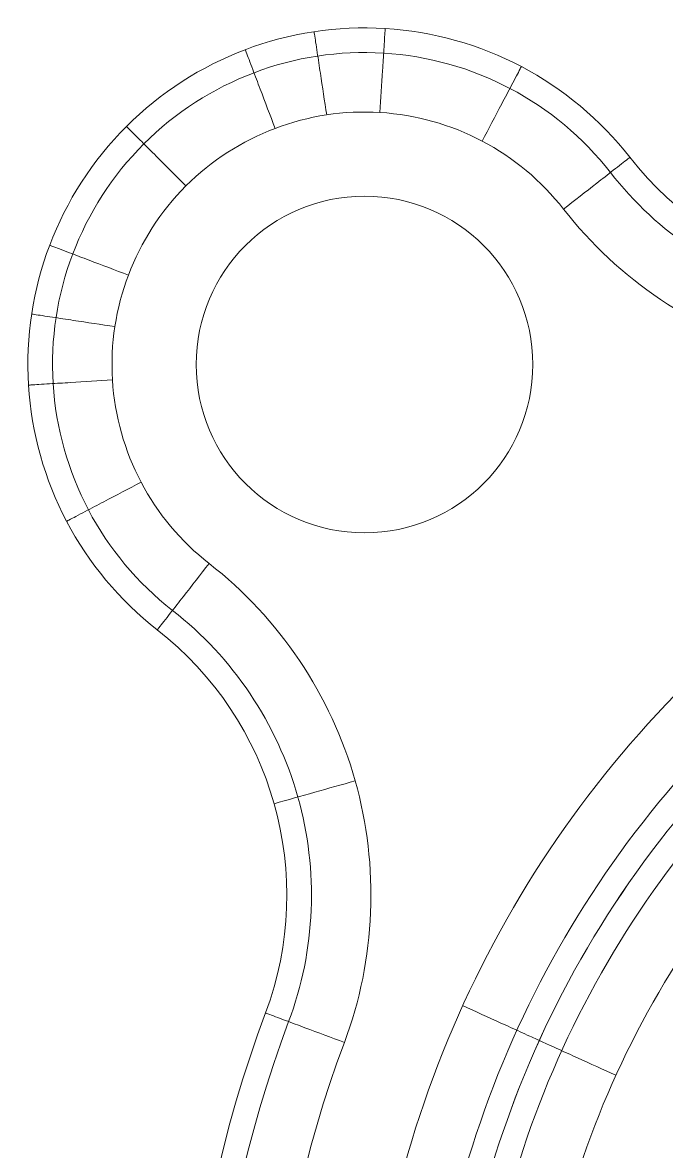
# Model space of a CAD drawing. Header units: inches. Extents: x 25 to 188, y -279 to -12.
# Drawn here: x 114.097 to 115.772, y -217.659 to -214.721 of the extents above; entities that cross this region are included whole.
import ezdxf

# ---------------------------------------------------------------- set-up
doc = ezdxf.new("R2010")
doc.units = ezdxf.units.IN
doc.header["$MEASUREMENT"] = 0
doc.layers.add('back panel', color=7, linetype='Continuous')

# ---------------------------------------------------------------- blocks, each defined once
blk = doc.blocks.new('block 9')
at = {"layer": 'back panel', "color": 7, "lineweight": 18, "true_color": 0xffffff}
for points in [[(115.0404, -214.7367), (115.0404, -214.7367)], [(114.3673, -214.9916), (114.3673, -214.9916)], [(115.6774, -215.072), (115.6774, -215.072)], [(114.9868, -215.1731), (114.9868, -215.1731)], [(114.5487, -215.6112), (114.5487, -215.6112)], [(115.4249, -215.6112), (115.4249, -215.6112)], [(114.1123, -215.6648), (114.1123, -215.6648)], [(114.9868, -216.0493), (114.9868, -216.0493)], [(114.4476, -216.3018), (114.4476, -216.3018)], [(114.7516, -216.7542), (114.7516, -216.7542)], [(114.7292, -217.2989), (114.7292, -217.2989)]]:
    blk.add_lwpolyline(points, dxfattribs=at)
for points, knots in [([(115.6774, -215.072), (115.5229, -214.8741), (115.291, -214.752), (115.0404, -214.7367), (114.7899, -214.7213), (114.5448, -214.8142), (114.3673, -214.9916), (114.1898, -215.1691), (114.0969, -215.4142), (114.1123, -215.6648), (114.1277, -215.9153), (114.2498, -216.1473), (114.4476, -216.3018)], [0, 0, 0, 0, 1, 1, 1, 2, 2, 2, 3, 3, 3, 4, 4, 4, 4]), ([(115.6774, -215.072), (115.5229, -214.8741), (115.291, -214.752), (115.0404, -214.7367), (114.7899, -214.7213), (114.5448, -214.8142), (114.3673, -214.9916), (114.1898, -215.1691), (114.0969, -215.4142), (114.1123, -215.6648), (114.1277, -215.9153), (114.2498, -216.1473), (114.4476, -216.3018)], [0, 0, 0, 0, 1, 1, 1, 2, 2, 2, 3, 3, 3, 4, 4, 4, 4]), ([(114.4476, -216.3018), (114.2498, -216.1473), (114.1277, -215.9153), (114.1123, -215.6648), (114.0969, -215.4142), (114.1898, -215.1691), (114.3673, -214.9916), (114.5448, -214.8142), (114.7899, -214.7213), (115.0404, -214.7367), (115.291, -214.752), (115.5229, -214.8741), (115.6774, -215.072)], [0, 0, 0, 0, 1, 1, 1, 2, 2, 2, 3, 3, 3, 4, 4, 4, 4]), ([(114.8555, -214.7449), (114.8553, -214.7439), (114.8557, -214.746), (114.8558, -214.7465), (114.856, -214.7481), (114.8563, -214.7497), (114.8565, -214.7514), (114.8575, -214.7582), (114.8586, -214.7651), (114.8596, -214.772), (114.861, -214.781), (114.8624, -214.79), (114.8637, -214.7991), (114.8665, -214.8171), (114.8692, -214.8352), (114.8719, -214.8532), (114.8774, -214.8893), (114.8829, -214.9254), (114.8884, -214.9615)], [0, 0, 0, 0, 1, 1, 1, 2, 2, 2, 3, 3, 3, 4, 4, 4, 5, 5, 5, 6, 6, 6, 6]), ([(115.0405, -214.7366), (115.0406, -214.7356), (115.0404, -214.7377), (115.0404, -214.7382), (115.0403, -214.7398), (115.0402, -214.7414), (115.0401, -214.7431), (115.0396, -214.75), (115.0392, -214.757), (115.0388, -214.7639), (115.0382, -214.7731), (115.0377, -214.7822), (115.0371, -214.7913), (115.036, -214.8095), (115.0349, -214.8277), (115.0338, -214.8459), (115.0315, -214.8824), (115.0293, -214.9188), (115.027, -214.9553)], [0, 0, 0, 0, 1, 1, 1, 2, 2, 2, 3, 3, 3, 4, 4, 4, 5, 5, 5, 6, 6, 6, 6]), ([(115.6268, -215.1114), (115.4839, -214.928), (115.2685, -214.8149), (115.0365, -214.8007), (114.8045, -214.7864), (114.577, -214.8726), (114.4126, -215.037), (114.2482, -215.2014), (114.1621, -215.4288), (114.1763, -215.6609), (114.1906, -215.8929), (114.3037, -216.1082), (114.4871, -216.2512)], [0, 0, 0, 0, 1, 1, 1, 2, 2, 2, 3, 3, 3, 4, 4, 4, 4]), ([(114.6765, -214.7918), (114.6768, -214.7923), (114.6768, -214.7928), (114.677, -214.7933), (114.6776, -214.7948), (114.6782, -214.7963), (114.6788, -214.7979), (114.6812, -214.8044), (114.6837, -214.8109), (114.6862, -214.8174), (114.6894, -214.826), (114.6926, -214.8345), (114.6959, -214.843), (114.7023, -214.8601), (114.7088, -214.8772), (114.7153, -214.8942), (114.7282, -214.9284), (114.7411, -214.9625), (114.7541, -214.9967)], [0, 0, 0, 0, 1, 1, 1, 2, 2, 2, 3, 3, 3, 4, 4, 4, 5, 5, 5, 6, 6, 6, 6]), ([(115.395, -214.8359), (115.3948, -214.8357), (115.3948, -214.8361), (115.3948, -214.8361), (115.3946, -214.8365), (115.3944, -214.8369), (115.3942, -214.8372), (115.3935, -214.8387), (115.3927, -214.8401), (115.3919, -214.8416), (115.3887, -214.8477), (115.3855, -214.8539), (115.3822, -214.8601), (115.378, -214.8682), (115.3737, -214.8762), (115.3695, -214.8843), (115.361, -214.9005), (115.3525, -214.9166), (115.3439, -214.9328), (115.3269, -214.9651), (115.3099, -214.9974), (115.2929, -215.0297)], [0, 0, 0, 0, 1, 1, 1, 2, 2, 2, 3, 3, 3, 4, 4, 4, 5, 5, 5, 6, 6, 6, 7, 7, 7, 7]), ([(115.5048, -215.2068), (115.3891, -215.0584), (115.2148, -214.9668), (115.027, -214.9553), (114.8392, -214.9437), (114.6552, -215.0135), (114.5221, -215.1465), (114.3891, -215.2796), (114.3194, -215.4636), (114.3309, -215.6514), (114.3424, -215.8392), (114.434, -216.0134), (114.5824, -216.1291)], [0, 0, 0, 0, 1, 1, 1, 2, 2, 2, 3, 3, 3, 4, 4, 4, 4]), ([(114.3672, -214.9916), (114.3665, -214.9909), (114.368, -214.9923), (114.3684, -214.9927), (114.3695, -214.9939), (114.3707, -214.995), (114.3718, -214.9962), (114.3767, -215.0011), (114.3817, -215.006), (114.3866, -215.011), (114.3931, -215.0174), (114.3995, -215.0239), (114.406, -215.0303), (114.4189, -215.0432), (114.4318, -215.0561), (114.4447, -215.069), (114.4705, -215.0949), (114.4963, -215.1207), (114.5221, -215.1465)], [0, 0, 0, 0, 1, 1, 1, 2, 2, 2, 3, 3, 3, 4, 4, 4, 5, 5, 5, 6, 6, 6, 6]), ([(115.5048, -215.2068), (115.5335, -215.1843), (115.5623, -215.1618), (115.5911, -215.1394), (115.6055, -215.1281), (115.6199, -215.1169), (115.6343, -215.1056), (115.6415, -215.1), (115.6487, -215.0944), (115.6559, -215.0888), (115.6613, -215.0845), (115.6668, -215.0802), (115.6723, -215.076), (115.6736, -215.0749), (115.6749, -215.0739), (115.6762, -215.0729), (115.6766, -215.0726), (115.6782, -215.0713), (115.6774, -215.072)], [0, 0, 0, 0, 1, 1, 1, 2, 2, 2, 3, 3, 3, 4, 4, 4, 5, 5, 5, 6, 6, 6, 6]), ([(116.697, -215.4136), (116.5113, -215.4837), (116.3031, -215.4916), (116.1124, -215.4378), (115.9218, -215.384), (115.7484, -215.2683), (115.6268, -215.1114)], [0, 0, 0, 0, 1, 1, 1, 2, 2, 2, 2]), ([(115.4249, -215.6112), (115.4249, -215.3692), (115.2288, -215.1731), (114.9868, -215.1731), (114.7449, -215.1731), (114.5487, -215.3692), (114.5487, -215.6112), (114.5487, -215.8531), (114.7449, -216.0493), (114.9868, -216.0493), (115.2288, -216.0493), (115.4249, -215.8531), (115.4249, -215.6112)], [0, 0, 0, 0, 1, 1, 1, 2, 2, 2, 3, 3, 3, 4, 4, 4, 4]), ([(115.4249, -215.6112), (115.4249, -215.8531), (115.2288, -216.0493), (114.9868, -216.0493), (114.7449, -216.0493), (114.5487, -215.8531), (114.5487, -215.6112), (114.5487, -215.3692), (114.7449, -215.1731), (114.9868, -215.1731), (115.2288, -215.1731), (115.4249, -215.3692), (115.4249, -215.6112)], [0, 0, 0, 0, 1, 1, 1, 2, 2, 2, 3, 3, 3, 4, 4, 4, 4]), ([(115.4249, -215.6112), (115.4249, -215.3692), (115.2288, -215.1731), (114.9868, -215.1731), (114.7449, -215.1731), (114.5487, -215.3692), (114.5487, -215.6112), (114.5487, -215.8531), (114.7449, -216.0493), (114.9868, -216.0493), (115.2288, -216.0493), (115.4249, -215.8531), (115.4249, -215.6112)], [0, 0, 0, 0, 1, 1, 1, 2, 2, 2, 3, 3, 3, 4, 4, 4, 4]), ([(116.7512, -215.5587), (116.5349, -215.6404), (116.2924, -215.6496), (116.0703, -215.5869), (115.8482, -215.5242), (115.6464, -215.3895), (115.5048, -215.2068)], [0, 0, 0, 0, 1, 1, 1, 2, 2, 2, 2]), ([(114.1675, -215.3008), (114.1676, -215.3006), (114.1677, -215.3009), (114.1677, -215.3009), (114.1682, -215.3011), (114.1685, -215.3012), (114.1689, -215.3014), (114.1705, -215.302), (114.172, -215.3025), (114.1735, -215.3031), (114.18, -215.3056), (114.1865, -215.308), (114.1931, -215.3105), (114.2016, -215.3138), (114.2101, -215.317), (114.2187, -215.3202), (114.2357, -215.3267), (114.2528, -215.3331), (114.2699, -215.3396), (114.304, -215.3525), (114.3381, -215.3655), (114.3723, -215.3784)], [0, 0, 0, 0, 1, 1, 1, 2, 2, 2, 3, 3, 3, 4, 4, 4, 5, 5, 5, 6, 6, 6, 7, 7, 7, 7]), ([(114.1206, -215.4799), (114.1195, -215.4799), (114.1216, -215.48), (114.1221, -215.4801), (114.1238, -215.4804), (114.1254, -215.4806), (114.127, -215.4808), (114.1339, -215.4819), (114.1408, -215.4829), (114.1477, -215.484), (114.1567, -215.4853), (114.1657, -215.4867), (114.1747, -215.4881), (114.1928, -215.4908), (114.2108, -215.4936), (114.2289, -215.4963), (114.265, -215.5018), (114.3011, -215.5072), (114.3371, -215.5127)], [0, 0, 0, 0, 1, 1, 1, 2, 2, 2, 3, 3, 3, 4, 4, 4, 5, 5, 5, 6, 6, 6, 6]), ([(120.6818, -218.4587), (120.6822, -218.8315), (120.6076, -219.2041), (120.4651, -219.5484), (120.3225, -219.893), (120.1115, -220.2085), (119.8478, -220.4722), (119.5842, -220.7359), (119.2687, -220.9469), (118.9241, -221.0895), (118.5797, -221.2319), (118.2071, -221.3063), (117.8343, -221.3063), (117.4616, -221.3063), (117.0889, -221.2319), (116.7446, -221.0895), (116.3999, -220.9469), (116.0845, -220.7359), (115.8208, -220.4722), (115.5572, -220.2085), (115.346, -219.8931), (115.2035, -219.5484), (115.0611, -219.2041), (114.9867, -218.8314), (114.9867, -218.4587), (114.9867, -218.0859), (115.0611, -217.7133), (115.2035, -217.3689), (115.3461, -217.0243), (115.5571, -216.7088), (115.8208, -216.4451), (116.0845, -216.1815), (116.3999, -215.9704), (116.7446, -215.8279), (117.0889, -215.6855), (117.4616, -215.611), (117.8343, -215.611), (118.2071, -215.611), (118.5797, -215.6854), (118.9241, -215.8279), (119.2687, -215.9704), (119.5842, -216.1815), (119.8478, -216.4452), (120.1115, -216.7088), (120.3225, -217.0244), (120.4651, -217.3689), (120.6076, -217.7133), (120.6822, -218.0859), (120.6818, -218.4587)], [0, 0, 0, 0, 1, 1, 1, 2, 2, 2, 3, 3, 3, 4, 4, 4, 5, 5, 5, 6, 6, 6, 7, 7, 7, 8, 8, 8, 9, 9, 9, 10, 10, 10, 11, 11, 11, 12, 12, 12, 13, 13, 13, 14, 14, 14, 15, 15, 15, 16, 16, 16, 16]), ([(114.1123, -215.6648), (114.1113, -215.665), (114.1133, -215.6647), (114.1138, -215.6647), (114.1155, -215.6646), (114.1171, -215.6645), (114.1187, -215.6644), (114.1257, -215.664), (114.1326, -215.6635), (114.1396, -215.6631), (114.1487, -215.6626), (114.1578, -215.662), (114.1669, -215.6615), (114.1851, -215.6603), (114.2034, -215.6592), (114.2216, -215.6581), (114.258, -215.6559), (114.2945, -215.6536), (114.3309, -215.6514)], [0, 0, 0, 0, 1, 1, 1, 2, 2, 2, 3, 3, 3, 4, 4, 4, 5, 5, 5, 6, 6, 6, 6]), ([(120.5269, -218.4587), (120.5273, -218.8112), (120.4568, -219.1636), (120.322, -219.4891), (120.1872, -219.815), (119.9876, -220.1133), (119.7383, -220.3627), (119.489, -220.612), (119.1907, -220.8116), (118.8648, -220.9464), (118.5392, -221.0811), (118.1868, -221.1514), (117.8343, -221.1514), (117.4819, -221.1514), (117.1295, -221.0811), (116.8038, -220.9464), (116.4779, -220.8116), (116.1797, -220.612), (115.9303, -220.3627), (115.681, -220.1133), (115.4814, -219.815), (115.3466, -219.4891), (115.2119, -219.1635), (115.1415, -218.8111), (115.1416, -218.4587), (115.1416, -218.1062), (115.2119, -217.7538), (115.3466, -217.4282), (115.4814, -217.1023), (115.681, -216.804), (115.9303, -216.5547), (116.1796, -216.3054), (116.478, -216.1058), (116.8038, -215.971), (117.1295, -215.8363), (117.4819, -215.7659), (117.8343, -215.7659), (118.1868, -215.7659), (118.5392, -215.8363), (118.8648, -215.971), (119.1907, -216.1058), (119.489, -216.3054), (119.7383, -216.5547), (119.9876, -216.804), (120.1872, -217.1024), (120.322, -217.4282), (120.4568, -217.7538), (120.5273, -218.1061), (120.5269, -218.4587)], [0, 0, 0, 0, 1, 1, 1, 2, 2, 2, 3, 3, 3, 4, 4, 4, 5, 5, 5, 6, 6, 6, 7, 7, 7, 8, 8, 8, 9, 9, 9, 10, 10, 10, 11, 11, 11, 12, 12, 12, 13, 13, 13, 14, 14, 14, 15, 15, 15, 16, 16, 16, 16]), ([(120.4628, -218.4587), (120.4628, -218.7902), (120.4003, -219.118), (120.2782, -219.4262), (120.1461, -219.7601), (119.9469, -220.0633), (119.693, -220.3172), (119.439, -220.5712), (119.1358, -220.7704), (118.8019, -220.9026), (118.4937, -221.0246), (118.1658, -221.0871), (117.8343, -221.0871), (117.5029, -221.0871), (117.175, -221.0246), (116.8668, -220.9026), (116.5329, -220.7704), (116.2297, -220.5713), (115.9758, -220.3173), (115.7218, -220.0634), (115.5226, -219.7602), (115.3904, -219.4262), (115.2684, -219.118), (115.2059, -218.7902), (115.2059, -218.4587), (115.2059, -218.1272), (115.2684, -217.7994), (115.3904, -217.4912), (115.5226, -217.1573), (115.7218, -216.8541), (115.9757, -216.6001), (116.2296, -216.3462), (116.5329, -216.147), (116.8668, -216.0148), (117.175, -215.8927), (117.5028, -215.8302), (117.8343, -215.8302), (118.1658, -215.8302), (118.4936, -215.8927), (118.8018, -216.0148), (119.1357, -216.1469), (119.439, -216.3461), (119.6929, -216.6), (119.9469, -216.854), (120.146, -217.1572), (120.2782, -217.4911), (120.4003, -217.7993), (120.4628, -218.1272), (120.4628, -218.4587)], [0, 0, 0, 0, 1, 1, 1, 2, 2, 2, 3, 3, 3, 4, 4, 4, 5, 5, 5, 6, 6, 6, 7, 7, 7, 8, 8, 8, 9, 9, 9, 10, 10, 10, 11, 11, 11, 12, 12, 12, 13, 13, 13, 14, 14, 14, 15, 15, 15, 16, 16, 16, 16]), ([(120.4628, -218.4587), (120.4628, -218.7902), (120.4003, -219.118), (120.2782, -219.4262), (120.1461, -219.7601), (119.9469, -220.0633), (119.693, -220.3172), (119.439, -220.5712), (119.1358, -220.7704), (118.8019, -220.9026), (118.4937, -221.0246), (118.1658, -221.0871), (117.8343, -221.0871), (117.5029, -221.0871), (117.175, -221.0246), (116.8668, -220.9026), (116.5329, -220.7704), (116.2297, -220.5713), (115.9758, -220.3173), (115.7218, -220.0634), (115.5226, -219.7602), (115.3904, -219.4262), (115.2684, -219.118), (115.2059, -218.7902), (115.2059, -218.4587), (115.2059, -218.1272), (115.2684, -217.7994), (115.3904, -217.4912), (115.5226, -217.1573), (115.7218, -216.8541), (115.9757, -216.6001), (116.2296, -216.3462), (116.5329, -216.147), (116.8668, -216.0148), (117.175, -215.8927), (117.5028, -215.8302), (117.8343, -215.8302), (118.1658, -215.8302), (118.4936, -215.8927), (118.8018, -216.0148), (119.1357, -216.1469), (119.439, -216.3461), (119.6929, -216.6), (119.9469, -216.854), (120.146, -217.1572), (120.2782, -217.4911), (120.4003, -217.7993), (120.4628, -218.1272), (120.4628, -218.4587)], [0, 0, 0, 0, 1, 1, 1, 2, 2, 2, 3, 3, 3, 4, 4, 4, 5, 5, 5, 6, 6, 6, 7, 7, 7, 8, 8, 8, 9, 9, 9, 10, 10, 10, 11, 11, 11, 12, 12, 12, 13, 13, 13, 14, 14, 14, 15, 15, 15, 16, 16, 16, 16]), ([(120.4628, -218.4587), (120.4628, -218.1272), (120.4003, -217.7994), (120.2782, -217.4912), (120.1461, -217.1573), (119.9469, -216.8541), (119.693, -216.6001), (119.439, -216.3462), (119.1358, -216.147), (118.8019, -216.0148), (118.4937, -215.8927), (118.1658, -215.8302), (117.8343, -215.8302), (117.5029, -215.8302), (117.175, -215.8927), (116.8668, -216.0148), (116.5329, -216.1469), (116.2297, -216.3461), (115.9758, -216.6), (115.7218, -216.854), (115.5226, -217.1572), (115.3904, -217.4911), (115.2684, -217.7993), (115.2059, -218.1272), (115.2059, -218.4587), (115.2059, -218.7902), (115.2684, -219.118), (115.3904, -219.4262), (115.5226, -219.7601), (115.7218, -220.0633), (115.9757, -220.3172), (116.2296, -220.5712), (116.5329, -220.7704), (116.8668, -220.9026), (117.175, -221.0246), (117.5028, -221.0871), (117.8343, -221.0871), (118.1658, -221.0871), (118.4936, -221.0246), (118.8018, -220.9026), (119.1357, -220.7704), (119.439, -220.5713), (119.6929, -220.3173), (119.9469, -220.0634), (120.146, -219.7602), (120.2782, -219.4262), (120.4003, -219.118), (120.4628, -218.7902), (120.4628, -218.4587)], [0, 0, 0, 0, 1, 1, 1, 2, 2, 2, 3, 3, 3, 4, 4, 4, 5, 5, 5, 6, 6, 6, 7, 7, 7, 8, 8, 8, 9, 9, 9, 10, 10, 10, 11, 11, 11, 12, 12, 12, 13, 13, 13, 14, 14, 14, 15, 15, 15, 16, 16, 16, 16]), ([(120.4628, -218.4587), (120.4628, -218.1272), (120.4003, -217.7994), (120.2782, -217.4912), (120.1461, -217.1573), (119.9469, -216.8541), (119.693, -216.6001), (119.439, -216.3462), (119.1358, -216.147), (118.8019, -216.0148), (118.4937, -215.8927), (118.1658, -215.8302), (117.8343, -215.8302), (117.5029, -215.8302), (117.175, -215.8927), (116.8668, -216.0148), (116.5329, -216.1469), (116.2297, -216.3461), (115.9758, -216.6), (115.7218, -216.854), (115.5226, -217.1572), (115.3904, -217.4911), (115.2684, -217.7993), (115.2059, -218.1272), (115.2059, -218.4587), (115.2059, -218.7902), (115.2684, -219.118), (115.3904, -219.4262), (115.5226, -219.7601), (115.7218, -220.0633), (115.9757, -220.3172), (116.2296, -220.5712), (116.5329, -220.7704), (116.8668, -220.9026), (117.175, -221.0246), (117.5028, -221.0871), (117.8343, -221.0871), (118.1658, -221.0871), (118.4936, -221.0246), (118.8018, -220.9026), (119.1357, -220.7704), (119.439, -220.5713), (119.6929, -220.3173), (119.9469, -220.0634), (120.146, -219.7602), (120.2782, -219.4262), (120.4003, -219.118), (120.4628, -218.7902), (120.4628, -218.4587)], [0, 0, 0, 0, 1, 1, 1, 2, 2, 2, 3, 3, 3, 4, 4, 4, 5, 5, 5, 6, 6, 6, 7, 7, 7, 8, 8, 8, 9, 9, 9, 10, 10, 10, 11, 11, 11, 12, 12, 12, 13, 13, 13, 14, 14, 14, 15, 15, 15, 16, 16, 16, 16]), ([(120.4628, -218.4587), (120.4628, -218.1272), (120.4003, -217.7994), (120.2782, -217.4912), (120.1461, -217.1573), (119.9469, -216.8541), (119.693, -216.6001), (119.439, -216.3462), (119.1358, -216.147), (118.8019, -216.0148), (118.4937, -215.8927), (118.1658, -215.8302), (117.8343, -215.8302), (117.5029, -215.8302), (117.175, -215.8927), (116.8668, -216.0148), (116.5329, -216.1469), (116.2297, -216.3461), (115.9758, -216.6), (115.7218, -216.854), (115.5226, -217.1572), (115.3904, -217.4911), (115.2684, -217.7993), (115.2059, -218.1272), (115.2059, -218.4587), (115.2059, -218.7902), (115.2684, -219.118), (115.3904, -219.4262), (115.5226, -219.7601), (115.7218, -220.0633), (115.9757, -220.3172), (116.2296, -220.5712), (116.5329, -220.7704), (116.8668, -220.9026), (117.175, -221.0246), (117.5028, -221.0871), (117.8343, -221.0871), (118.1658, -221.0871), (118.4936, -221.0246), (118.8018, -220.9026), (119.1357, -220.7704), (119.439, -220.5713), (119.6929, -220.3173), (119.9469, -220.0634), (120.146, -219.7602), (120.2782, -219.4262), (120.4003, -219.118), (120.4628, -218.7902), (120.4628, -218.4587)], [0, 0, 0, 0, 1, 1, 1, 2, 2, 2, 3, 3, 3, 4, 4, 4, 5, 5, 5, 6, 6, 6, 7, 7, 7, 8, 8, 8, 9, 9, 9, 10, 10, 10, 11, 11, 11, 12, 12, 12, 13, 13, 13, 14, 14, 14, 15, 15, 15, 16, 16, 16, 16]), ([(120.4628, -218.4587), (120.4628, -218.7902), (120.4003, -219.118), (120.2782, -219.4262), (120.1461, -219.7601), (119.9469, -220.0633), (119.693, -220.3172), (119.439, -220.5712), (119.1358, -220.7704), (118.8019, -220.9026), (118.4937, -221.0246), (118.1658, -221.0871), (117.8343, -221.0871), (117.5029, -221.0871), (117.175, -221.0246), (116.8668, -220.9026), (116.5329, -220.7704), (116.2297, -220.5713), (115.9758, -220.3173), (115.7218, -220.0634), (115.5226, -219.7602), (115.3904, -219.4262), (115.2684, -219.118), (115.2059, -218.7902), (115.2059, -218.4587), (115.2059, -218.1272), (115.2684, -217.7994), (115.3904, -217.4912), (115.5226, -217.1573), (115.7218, -216.8541), (115.9757, -216.6001), (116.2296, -216.3462), (116.5329, -216.147), (116.8668, -216.0148), (117.175, -215.8927), (117.5028, -215.8302), (117.8343, -215.8302), (118.1658, -215.8302), (118.4936, -215.8927), (118.8018, -216.0148), (119.1357, -216.1469), (119.439, -216.3461), (119.6929, -216.6), (119.9469, -216.854), (120.146, -217.1572), (120.2782, -217.4911), (120.4003, -217.7993), (120.4628, -218.1272), (120.4628, -218.4587)], [0, 0, 0, 0, 1, 1, 1, 2, 2, 2, 3, 3, 3, 4, 4, 4, 5, 5, 5, 6, 6, 6, 7, 7, 7, 8, 8, 8, 9, 9, 9, 10, 10, 10, 11, 11, 11, 12, 12, 12, 13, 13, 13, 14, 14, 14, 15, 15, 15, 16, 16, 16, 16]), ([(120.3986, -218.4587), (120.399, -218.1229), (120.3318, -217.7874), (120.2035, -217.4773), (120.0751, -217.167), (119.885, -216.8829), (119.6476, -216.6454), (119.4102, -216.408), (119.126, -216.2179), (118.8157, -216.0895), (118.5056, -215.9612), (118.17, -215.8942), (117.8343, -215.8942), (117.4987, -215.8942), (117.1631, -215.9612), (116.853, -216.0895), (116.5426, -216.2179), (116.2585, -216.408), (116.0211, -216.6454), (115.7836, -216.8828), (115.5935, -217.167), (115.4651, -217.4773), (115.3369, -217.7874), (115.2699, -218.123), (115.2699, -218.4587), (115.2699, -218.7943), (115.3369, -219.1299), (115.4652, -219.44), (115.5935, -219.7504), (115.7836, -220.0345), (116.0211, -220.272), (116.2585, -220.5094), (116.5426, -220.6995), (116.853, -220.8278), (117.1631, -220.9561), (117.4987, -221.0231), (117.8343, -221.0231), (118.17, -221.0231), (118.5056, -220.9561), (118.8157, -220.8278), (119.126, -220.6995), (119.4102, -220.5094), (119.6476, -220.2719), (119.885, -220.0345), (120.0751, -219.7503), (120.2035, -219.44), (120.3318, -219.13), (120.399, -218.7944), (120.3986, -218.4587)], [0, 0, 0, 0, 1, 1, 1, 2, 2, 2, 3, 3, 3, 4, 4, 4, 5, 5, 5, 6, 6, 6, 7, 7, 7, 8, 8, 8, 9, 9, 9, 10, 10, 10, 11, 11, 11, 12, 12, 12, 13, 13, 13, 14, 14, 14, 15, 15, 15, 16, 16, 16, 16]), ([(114.2115, -216.0193), (114.2115, -216.0193), (114.2118, -216.0191), (114.2118, -216.0191), (114.2122, -216.019), (114.2125, -216.0188), (114.2129, -216.0186), (114.2143, -216.0178), (114.2158, -216.0171), (114.2172, -216.0163), (114.2234, -216.0131), (114.2296, -216.0098), (114.2357, -216.0066), (114.2438, -216.0023), (114.2519, -215.9981), (114.2599, -215.9938), (114.2761, -215.9853), (114.2922, -215.9768), (114.3084, -215.9683), (114.3407, -215.9513), (114.373, -215.9343), (114.4053, -215.9173)], [0, 0, 0, 0, 1, 1, 1, 2, 2, 2, 3, 3, 3, 4, 4, 4, 5, 5, 5, 6, 6, 6, 7, 7, 7, 7]), ([(120.2438, -218.4587), (120.2441, -218.1432), (120.181, -217.8279), (120.0604, -217.5366), (119.9397, -217.245), (119.7612, -216.978), (119.5381, -216.7549), (119.315, -216.5318), (119.048, -216.3532), (118.7564, -216.2326), (118.465, -216.1121), (118.1497, -216.0491), (117.8343, -216.0491), (117.5189, -216.0491), (117.2036, -216.1121), (116.9122, -216.2326), (116.6206, -216.3532), (116.3537, -216.5318), (116.1306, -216.7549), (115.9075, -216.978), (115.7288, -217.245), (115.6082, -217.5366), (115.4877, -217.828), (115.4248, -218.1433), (115.4248, -218.4587), (115.4248, -218.7741), (115.4877, -219.0894), (115.6083, -219.3808), (115.7289, -219.6724), (115.9075, -219.9393), (116.1306, -220.1624), (116.3537, -220.3855), (116.6206, -220.5641), (116.9122, -220.6847), (117.2036, -220.8052), (117.5189, -220.8682), (117.8343, -220.8682), (118.1497, -220.8682), (118.4651, -220.8053), (118.7564, -220.6847), (119.048, -220.5641), (119.315, -220.3855), (119.5381, -220.1624), (119.7612, -219.9393), (119.9397, -219.6723), (120.0604, -219.3808), (120.181, -219.0894), (120.2441, -218.7741), (120.2438, -218.4587)], [0, 0, 0, 0, 1, 1, 1, 2, 2, 2, 3, 3, 3, 4, 4, 4, 5, 5, 5, 6, 6, 6, 7, 7, 7, 8, 8, 8, 9, 9, 9, 10, 10, 10, 11, 11, 11, 12, 12, 12, 13, 13, 13, 14, 14, 14, 15, 15, 15, 16, 16, 16, 16]), ([(114.5824, -216.1291), (114.56, -216.1579), (114.5375, -216.1867), (114.515, -216.2155), (114.5038, -216.2298), (114.4925, -216.2442), (114.4813, -216.2586), (114.4757, -216.2658), (114.4701, -216.273), (114.4644, -216.2802), (114.4602, -216.2857), (114.4559, -216.2912), (114.4516, -216.2966), (114.4506, -216.2979), (114.4496, -216.2992), (114.4486, -216.3005), (114.4483, -216.3009), (114.447, -216.3026), (114.4476, -216.3018)], [0, 0, 0, 0, 1, 1, 1, 2, 2, 2, 3, 3, 3, 4, 4, 4, 5, 5, 5, 6, 6, 6, 6]), ([(114.5824, -216.1291), (114.7651, -216.2707), (114.8998, -216.4726), (114.9625, -216.6947), (115.0252, -216.9168), (115.016, -217.1593), (114.9344, -217.3756)], [0, 0, 0, 0, 1, 1, 1, 2, 2, 2, 2]), ([(114.4871, -216.2512), (114.644, -216.3728), (114.7596, -216.5461), (114.8134, -216.7368), (114.8673, -216.9275), (114.8594, -217.1357), (114.7893, -217.3213)], [0, 0, 0, 0, 1, 1, 1, 2, 2, 2, 2]), ([(115.4416, -217.3704), (115.4415, -217.37), (115.4404, -217.3699), (115.4402, -217.3698), (115.4387, -217.3691), (115.4372, -217.3684), (115.4357, -217.3677), (115.4294, -217.3648), (115.423, -217.362), (115.4167, -217.3591), (115.4084, -217.3553), (115.4001, -217.3515), (115.3918, -217.3477), (115.3752, -217.3402), (115.3585, -217.3326), (115.3419, -217.3251), (115.3087, -217.31), (115.2754, -217.2949), (115.2422, -217.2797)], [0, 0, 0, 0, 1, 1, 1, 2, 2, 2, 3, 3, 3, 4, 4, 4, 5, 5, 5, 6, 6, 6, 6]), ([(114.7292, -217.2989), (114.2764, -218.5113), (114.5706, -219.8764), (115.4826, -220.7946), (116.3946, -221.7128), (117.7577, -222.0162), (118.9731, -221.5716)], [0, 0, 0, 0, 1, 1, 1, 2, 2, 2, 2]), ([(114.7292, -217.2989), (114.2764, -218.5113), (114.5706, -219.8764), (115.4826, -220.7946), (116.3946, -221.7128), (117.7577, -222.0162), (118.9731, -221.5716)], [0, 0, 0, 0, 1, 1, 1, 2, 2, 2, 2]), ([(118.9731, -221.5716), (117.7577, -222.0162), (116.3946, -221.7128), (115.4826, -220.7946), (114.5706, -219.8764), (114.2764, -218.5113), (114.7292, -217.2989)], [0, 0, 0, 0, 1, 1, 1, 2, 2, 2, 2]), ([(114.9344, -217.3756), (114.9002, -217.3628), (114.866, -217.35), (114.8318, -217.3372), (114.8147, -217.3308), (114.7975, -217.3244), (114.7805, -217.3181), (114.7719, -217.3148), (114.7634, -217.3117), (114.7548, -217.3085), (114.7483, -217.306), (114.7418, -217.3036), (114.7353, -217.3012), (114.7337, -217.3006), (114.7322, -217.3), (114.7307, -217.2994), (114.7302, -217.2993), (114.7282, -217.2986), (114.7292, -217.2989)], [0, 0, 0, 0, 1, 1, 1, 2, 2, 2, 3, 3, 3, 4, 4, 4, 5, 5, 5, 6, 6, 6, 6]), ([(114.7893, -217.3213), (114.345, -218.5102), (114.6339, -219.8491), (115.5281, -220.7494), (116.4224, -221.6497), (117.7593, -221.9475), (118.9511, -221.5113)], [0, 0, 0, 0, 1, 1, 1, 2, 2, 2, 2]), ([(115.4416, -217.3704), (115.4415, -217.3702), (115.4418, -217.3705), (115.4419, -217.3706), (115.4423, -217.3708), (115.4427, -217.3709), (115.443, -217.3711), (115.4445, -217.3718), (115.446, -217.3724), (115.4475, -217.3731), (115.4538, -217.376), (115.4601, -217.3789), (115.4665, -217.3818), (115.4748, -217.3855), (115.4831, -217.3893), (115.4914, -217.3931), (115.508, -217.4007), (115.5247, -217.4082), (115.5413, -217.4158), (115.5745, -217.4309), (115.6077, -217.446), (115.641, -217.4611)], [0, 0, 0, 0, 1, 1, 1, 2, 2, 2, 3, 3, 3, 4, 4, 4, 5, 5, 5, 6, 6, 6, 7, 7, 7, 7]), ([(114.9344, -217.3756), (114.5113, -218.5077), (114.7864, -219.7828), (115.638, -220.6402), (116.4897, -221.4977), (117.7629, -221.7813), (118.8979, -221.3659)], [0, 0, 0, 0, 1, 1, 1, 2, 2, 2, 2])]:
    blk.add_open_spline(points, degree=3, knots=knots, dxfattribs=at)
for points in [[(116.6746, -215.3535), (116.3163, -215.4873), (115.9127, -215.3734), (115.6774, -215.072)], [(116.6746, -215.3535), (116.3163, -215.4873), (115.9127, -215.3734), (115.6774, -215.072)], [(115.6774, -215.072), (115.9127, -215.3734), (116.3163, -215.4873), (116.6746, -215.3535)], [(114.4476, -216.3018), (114.749, -216.5371), (114.863, -216.9407), (114.7292, -217.2989)], [(114.4476, -216.3018), (114.749, -216.5371), (114.863, -216.9407), (114.7292, -217.2989)], [(114.7292, -217.2989), (114.863, -216.9407), (114.749, -216.5371), (114.4476, -216.3018)], [(114.7517, -216.7542), (114.822, -216.7345), (114.8922, -216.7145), (114.9625, -216.6947)]]:
    blk.add_open_spline(points, degree=3, dxfattribs=at)
blk = doc.blocks.new('block 8')
at = {"layer": 'back panel'}
blk.add_blockref('block 9', (0, 0), dxfattribs=at)

msp = doc.modelspace()

# ---------------------------------------------------------------- block references
at = {"layer": 'back panel'}
msp.add_blockref('block 8', (0, 0), dxfattribs=at)

doc.saveas('drawing.dxf')
